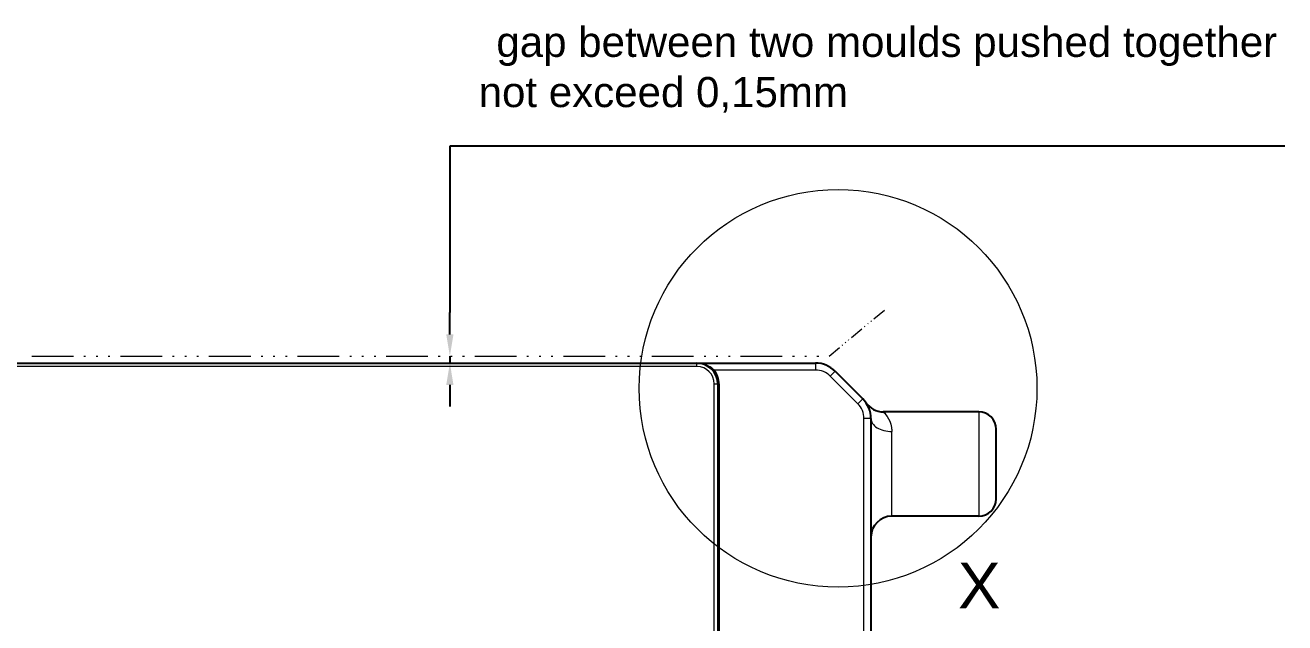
# Model space of a CAD drawing. Header units: millimetres. Extents: x 0 to 1486, y 0 to 1051.
# Drawn here: x 984.2 to 1165.2, y 377.6 to 463.5 of the extents above; entities that cross this region are included whole.
import ezdxf

# ---------------------------------------------------------------- set-up
doc = ezdxf.new("R2010")
doc.units = ezdxf.units.MM
doc.header["$LTSCALE"] = 1.25
doc.linetypes.add('DASH_TRIPLE_DOT', pattern=[0.51, 0.24, -0.06, 0.01, -0.06, 0.01, -0.06, 0.01, -0.06])
for name, color, linetype, lineweight, true_color in [('Bemaßungen(DIN)', 7, 'Continuous', 5, 0x262659), ('Detailkreislinien(DIN)', 7, 'Continuous', 9, 0x262659), ('Sichtbare Kanten(DIN)', 7, 'Continuous', 25, 0x262659), ('Sichtbare tangentiale Kanten(DIN)', 7, 'Continuous', 15, 0x1a1a3e), ('Skizziergeometrie(DIN)', 7, 'Continuous', 9, 0x262659)]:
    doc.layers.add(name, color=color, linetype=linetype, lineweight=lineweight, true_color=true_color)
doc.styles.add('Aktuell-DINGroßer Text', font='arial.ttf')
doc.dimstyles.new('STANDARD-DIN', dxfattribs={"dimscale": 1.25, "dimtxt": 5.25, "dimasz": 2.5, "dimexe": 3.175, "dimexo": 0, "dimgap": 0.8, "dimtad": 1, "dimrnd": 1e-08, "dimtxsty": 'Aktuell-DINGroßer Text', "dimcen": 0.09, "dimdle": 10, "dimclrd": 256, "dimclre": 256, "dimclrt": 256, "dimazin": 2, "dimtfac": 0.666667, "dimtmove": 0, "dimatfit": 3, "dimfxl": 1, "dimtolj": 1, "dimlwd": 25, "dimlwe": 25, "dimarcsym": 0})

# ---------------------------------------------------------------- blocks, each defined once
blk = doc.blocks.new('2DDetail2')
at = {"layer": 'Detailkreislinien(DIN)'}
blk.add_circle((880.82, 329.06), 22.86, dxfattribs=at)
at = {"layer": 'Detailkreislinien(DIN)', "insert": (894.6, 303.76), "char_height": 5.25, "attachment_point": 7, "style": 'Aktuell-DINGroßer Text'}
blk.add_mtext('X', dxfattribs=at)
blk = doc.blocks.new('*D98')
at = {"layer": 'Bemaßungen(DIN)', "color": 250, "linetype": 'Continuous', "lineweight": 25, "true_color": 0x3f3f3f, "transparency": 16777216}
for p, q in [((1165.21, 446.13), (1045.26, 446.13)), ((1045.26, 446.13), (1045.26, 422.2)), ((1045.26, 419.07), (1045.26, 422.2)), ((1045.26, 415.95), (1045.26, 414.95)), ((1045.26, 411.82), (1045.26, 408.7))]:
    blk.add_line(p, q, dxfattribs=at)
at = {"layer": 'Bemaßungen(DIN)', "color": 250, "linetype": 'Continuous', "true_color": 0x3f3f3f, "transparency": 16777216}
for points in [[(1044.74, 419.07), (1045.78, 419.07), (1045.26, 415.95)], [(1044.74, 411.82), (1045.78, 411.82), (1045.26, 414.95)]]:
    blk.add_solid(points, dxfattribs=at)
at = {"layer": 'Defpoints', "color": 0, "linetype": 'Continuous', "transparency": 16777216}
for p in [(1042.47, 415.95), (1045.26, 414.95), (1045.26, 414.95)]:
    blk.add_point(p, dxfattribs=at)
at = {"layer": 'Bemaßungen(DIN)', "color": 179, "linetype": 'Continuous', "lineweight": 25, "true_color": 0x262659, "transparency": 16777216, "insert": (1049.39, 463.26), "char_height": 6.5625, "attachment_point": 1, "style": 'Aktuell-DINGroßer Text'}
blk.add_mtext('\\A1; \\fArial|b0|i0;{\\H4.3250;gap between two moulds pushed together\\P}\\fArial|b0|i0;{\\H4.3250;not exceed 0,15mm}\\fArial|b0|i0;{\\H6.5625;\\P}', dxfattribs=at)

msp = doc.modelspace()

# ---------------------------------------------------------------- linework, layer by layer
at = {"layer": 'Sichtbare Kanten(DIN)'}
for p, q in [((208.7485, 414.9489), (1080.7485, 414.9489)), ((1080.7485, 414.9489), (1097.7916, 414.9489)), ((1100.62, 413.7773), (1104.5769, 409.8204)), ((1083.7485, 411.9489), (1083.7485, 307.45)), ((1121.2485, 407.9489), (1107.5228, 407.9489)), ((1105.7485, 406.992), (1105.7485, 307.45)), ((1123.7485, 395.4489), (1123.7485, 405.4489)), ((1121.2485, 392.9489), (1108.7485, 392.9489))]:
    msp.add_line(p, q, dxfattribs=at)
for centre, radius, start, end in [((1080.7485, 411.9489), 3, 0, 90), ((1097.7916, 410.9489), 4, 45, 90), ((1101.7485, 406.992), 4, 0, 45), ((1107.5228, 410.9489), 3, 214.420688, 270), ((1121.2485, 405.4489), 2.5, 0, 90), ((1121.2485, 395.4489), 2.5, 270, 0), ((1108.7485, 389.9489), 3, 90, 180)]:
    msp.add_arc(centre, radius, start, end, dxfattribs=at)
at = {"layer": 'Sichtbare tangentiale Kanten(DIN)'}
for p, q in [((1080.7485, 414.4489), (208.7485, 414.4489)), ((1080.7485, 414.4489), (1080.7485, 414.9489)), ((1097.7916, 414.9489), (1097.7916, 413.9489)), ((1083.2465, 413.9489), (1083.0903, 413.8239)), ((1097.7916, 413.9489), (1083.2465, 413.9489)), ((1100.62, 413.7773), (1099.9129, 413.0702)), ((1103.8698, 409.1133), (1099.9129, 413.0702)), ((1083.2485, 307.45), (1083.2485, 411.9489)), ((1083.2485, 411.9489), (1083.7485, 411.9489)), ((1083.9485, 411.9489), (1083.7485, 411.9489)), ((1083.9485, 411.9489), (1083.9485, 307.45)), ((1104.5769, 409.8204), (1103.8698, 409.1133)), ((1121.2485, 407.9489), (1121.2485, 392.9489)), ((1104.7485, 307.45), (1104.7485, 406.992)), ((1105.7485, 406.992), (1104.7485, 406.992)), ((1108.7485, 392.9489), (1108.7485, 405.1225))]:
    msp.add_line(p, q, dxfattribs=at)
for centre, radius, start, end in [((1080.7485, 411.9489), 2.5, 0, 90), ((1080.7485, 411.9489), 3.2, 0, 38.682187), ((1097.7916, 410.9489), 3, 45, 90), ((1101.7485, 406.992), 3, 0, 45)]:
    msp.add_arc(centre, radius, start, end, dxfattribs=at)
msp.add_ellipse((1108.7485, 406.992), major_axis=(-3, 0), ratio=0.62315674, start_param=0, end_param=1.57079633, dxfattribs=at)
for points, knots in [([(1080.7485, 414.9489), (1081.0034, 414.9489), (1081.2611, 414.9234), (1081.7933, 414.814), (1082.0664, 414.7254), (1082.5372, 414.5022), (1082.7353, 414.3832), (1083.0364, 414.1512), (1083.1465, 414.0529), (1083.2465, 413.9489)], [-0.000766415, -0.000766415, -0.000766415, -0.000766415, 0.088918247, 0.088918247, 0.187401234, 0.187401234, 0.264158603, 0.264158603, 0.312131959, 0.312131959, 0.312131959, 0.312131959]), ([(1107.524, 407.9487), (1107.5233, 407.9488), (1107.5258, 407.9458), (1107.6218, 407.8452), (1108.4925, 407.0305), (1108.7326, 405.503), (1108.7485, 405.3164), (1108.7485, 405.1225)], [0.946538016, 0.946538016, 0.946538016, 0.946538016, 0.998477379, 0.998477379, 1.791067174, 1.791067174, 1.895184608, 1.895184608, 1.895184608, 1.895184608])]:
    msp.add_open_spline(points, degree=3, knots=knots, dxfattribs=at)
at = {"layer": 'Skizziergeometrie(DIN)', "linetype": 'DASH_TRIPLE_DOT', "ltscale": 6.488823}
msp.add_line((1099.7426, 415.9489), (1107.8144, 422.6754), dxfattribs=at)
at = {"layer": 'Skizziergeometrie(DIN)', "linetype": 'DASH_TRIPLE_DOT', "ltscale": 19.963982}
msp.add_line((985.1992, 415.9489), (1099.7426, 415.9489), dxfattribs=at)

# ---------------------------------------------------------------- block references
at = {"layer": 'Detailkreislinien(DIN)', "xscale": 1.25, "yscale": 1.25, "zscale": 1.25}
msp.add_blockref('2DDetail2', (0, 0), dxfattribs=at)

# ---------------------------------------------------------------- dimensions: what is measured, and where the dimension line sits
at = {"layer": 'Bemaßungen(DIN)', "color": 250, "linetype": 'Continuous', "lineweight": 25, "true_color": 0x3f3f3f}
dim = msp.add_linear_dim(base=(1045.2616, 414.9489), p1=(1042.4709, 415.9489), p2=(1045.2616, 414.9489), angle=270, text=' \\fArial|b0|i0;{\\H4.3250;gap between two moulds pushed together\\P}\\fArial|b0|i0;{\\H4.3250;not exceed 0,15mm}\\fArial|b0|i0;{\\H6.5625;\\P}', dimstyle='STANDARD-DIN', override={"dimgap": 0.8, "dimtih": 1, "dimtoh": 1, "dimdec": 2, "dimse1": 1, "dimse2": 1, "dimtol": 0, "dimlim": 0, "dimtp": 0, "dimtm": 0, "dimtdec": 2, "dimtofl": 1, "dimtmove": 1, "dimatfit": 1, "dimtvp": -0.333333}, dxfattribs=at)
dim.commit()
dim.dimension.update_dxf_attribs({"geometry": '*D98', "text_midpoint": (1045.7971, 446.1265), "dimtype": 160})

doc.saveas('drawing.dxf')
